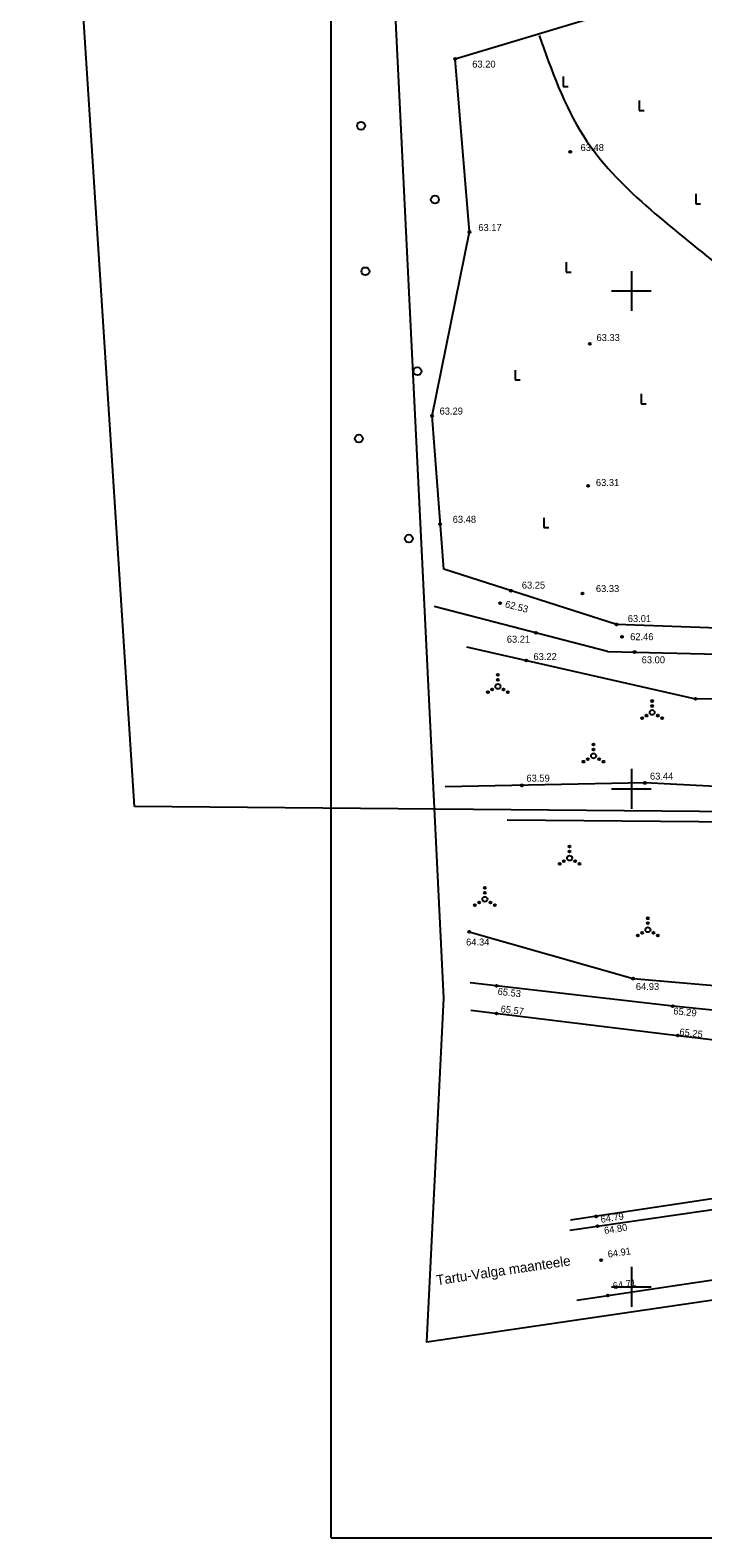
# Model space of a CAD drawing. Extents: x 639380 to 639558, y 6455525 to 6455766.
# Drawn here: x 639389.6 to 639457.2, y 6455524.8 to 6455676.2 of the extents above; entities that cross this region are included whole.
import ezdxf

# ---------------------------------------------------------------- set-up
doc = ezdxf.new("R2010")
doc.units = 0
for name, color, linetype in [('HALJASTUS', 7, 'Continuous'), ('HORISONTAAL', 7, 'Continuous'), ('KORGUS', 7, 'Continuous'), ('MOOTPIIR', 7, 'Continuous'), ('PIIR', 7, 'Continuous'), ('TEE', 7, 'Continuous'), ('VEEKOGU', 7, 'Continuous'), ('VORK', 7, 'Continuous'), ('VORMISTUS', 7, 'Continuous')]:
    doc.layers.add(name, color=color, linetype=linetype)

msp = doc.modelspace()

# ---------------------------------------------------------------- linework, layer by layer
at = {"layer": 'HALJASTUS'}
for p, q in [((639443.15, 6455671.52), (639443.15, 6455670.52)), ((639443.15, 6455670.52), (639443.65, 6455670.52)), ((639450.78, 6455669.12), (639450.78, 6455668.12)), ((639450.78, 6455668.12), (639451.28, 6455668.12)), ((639456.46, 6455659.74), (639456.46, 6455658.74)), ((639456.46, 6455658.74), (639456.96, 6455658.74)), ((639443.44, 6455652.89), (639443.44, 6455651.89)), ((639443.44, 6455651.89), (639443.94, 6455651.89)), ((639438.34, 6455642.06), (639438.34, 6455641.06)), ((639438.34, 6455641.06), (639438.84, 6455641.06)), ((639451, 6455639.66), (639451, 6455638.66)), ((639451, 6455638.66), (639451.5, 6455638.66)), ((639441.2, 6455627.23), (639441.2, 6455626.23)), ((639441.2, 6455626.23), (639441.7, 6455626.23)), ((639437.53, 6455596.9), (639504.97, 6455596.3))]:
    msp.add_line(p, q, dxfattribs=at)
for points in [[(639431.15, 6455622.05), (639429.98, 6455637.47), (639433.74, 6455655.92), (639432.32, 6455673.3), (639445.37, 6455677.23), (639460.99, 6455684.18), (639478.49, 6455686.89), (639475.53, 6455696.18)], [(639433.45, 6455614.26), (639456.45, 6455609.03), (639475.01, 6455609.4), (639489.13, 6455607.85), (639501.38, 6455609.72), (639505.13, 6455602.56), (639504.15, 6455599.31)], [(639504.15, 6455599.31), (639486.8, 6455599.62), (639468.79, 6455599.71), (639451.36, 6455600.59), (639431.3, 6455600.2)], [(639433.7, 6455585.63), (639450.18, 6455580.94), (639471.52, 6455579.13), (639487.72, 6455583.09), (639503.97, 6455586.23), (639508.66, 6455590.3)]]:
    msp.add_lwpolyline(points, dxfattribs=at)
for centre, radius in [((639422.85, 6455666.59), 0.4), ((639430.27, 6455659.17), 0.4), ((639423.29, 6455651.97), 0.4), ((639428.52, 6455641.93), 0.4), ((639422.63, 6455635.17), 0.4), ((639427.65, 6455625.13), 0.4), ((639436.6, 6455610.29), 0.25), ((639436.6, 6455611.44), 0.1), ((639436.6, 6455610.94), 0.1), ((639435.6, 6455609.72), 0.1), ((639436.03, 6455609.97), 0.1), ((639437.16, 6455609.97), 0.1), ((639437.6, 6455609.72), 0.1), ((639452.09, 6455608.82), 0.1), ((639451.53, 6455607.35), 0.1), ((639452.09, 6455607.67), 0.25), ((639452.09, 6455608.32), 0.1), ((639452.66, 6455607.35), 0.1), ((639451.09, 6455607.1), 0.1), ((639453.09, 6455607.1), 0.1), ((639446.2, 6455604.46), 0.1), ((639445.2, 6455602.73), 0.1), ((639445.64, 6455602.98), 0.1), ((639446.2, 6455603.31), 0.25), ((639446.2, 6455603.96), 0.1), ((639446.77, 6455602.98), 0.1), ((639447.2, 6455602.73), 0.1), ((639443.8, 6455594.2), 0.1), ((639443.8, 6455593.7), 0.1), ((639442.8, 6455592.48), 0.1), ((639443.23, 6455592.73), 0.1), ((639443.8, 6455593.05), 0.25), ((639444.36, 6455592.73), 0.1), ((639444.8, 6455592.48), 0.1), ((639435.29, 6455588.91), 0.25), ((639435.29, 6455590.06), 0.1), ((639435.29, 6455589.56), 0.1), ((639434.29, 6455588.33), 0.1), ((639434.72, 6455588.58), 0.1), ((639435.85, 6455588.58), 0.1), ((639436.29, 6455588.33), 0.1), ((639451.66, 6455587), 0.1), ((639451.66, 6455586.5), 0.1), ((639450.66, 6455585.28), 0.1), ((639451.09, 6455585.53), 0.1), ((639451.66, 6455585.85), 0.25), ((639452.22, 6455585.53), 0.1), ((639452.66, 6455585.28), 0.1)]:
    msp.add_circle(centre, radius, dxfattribs=at)
at = {"layer": 'HORISONTAAL'}
msp.add_spline([(639440.74, 6455675.66), (639445.18, 6455665.57), (639458.97, 6455652.34), (639476.28, 6455638.08), (639477.41, 6455637.47), (639493.64, 6455639.39), (639498.27, 6455626.9), (639504.01, 6455609.69)], degree=3, dxfattribs=at)
at = {"layer": 'KORGUS'}
for centre in [(639432.32, 6455673.3), (639443.87, 6455663.98), (639433.74, 6455655.92), (639445.84, 6455644.7), (639429.98, 6455637.47), (639445.65, 6455630.44), (639430.81, 6455626.57), (639437.89, 6455619.9), (639445.1, 6455619.61), (639436.82, 6455618.64), (639448.52, 6455616.52), (639440.42, 6455615.66), (639449.06, 6455615.27), (639450.33, 6455613.74), (639439.45, 6455612.9), (639456.45, 6455609.03), (639439.01, 6455600.35), (639451.36, 6455600.59), (639433.7, 6455585.63), (639436.45, 6455580.23), (639450.18, 6455580.94), (639436.45, 6455577.45), (639454.15, 6455578.18), (639454.67, 6455575.22), (639446.47, 6455557.07), (639446.6, 6455556.09), (639446.96, 6455552.67), (639447.64, 6455549.13)]:
    msp.add_circle(centre, 0.1, dxfattribs=at)
at = {"layer": 'MOOTPIIR'}
msp.add_lwpolyline([(639543.05, 6455561.1), (639429.45, 6455544.45), (639431.18, 6455578.98), (639426, 6455683.95), (639479.41, 6455703.56), (639502.59, 6455702.32), (639509.38, 6455646.08), (639513.02, 6455615.89), (639522.82, 6455575.28), (639539.97, 6455574.67)], close=True, dxfattribs=at)
at = {"layer": 'PIIR'}
for p, q in [((639400.1, 6455598.23), (639389.62, 6455760.52)), ((639504.98, 6455597.3), (639400.1, 6455598.23))]:
    msp.add_line(p, q, dxfattribs=at)
at = {"layer": 'TEE'}
for points in [[(639511, 6455573.37), (639507.21, 6455571.64), (639490.92, 6455573.35), (639474.42, 6455576.15), (639454.15, 6455578.18), (639433.82, 6455580.53)], [(639433.88, 6455577.76), (639454.67, 6455575.22), (639473.9, 6455572.96), (639481.14, 6455571.44), (639484.86, 6455568.15), (639483.35, 6455563.34), (639466.33, 6455560.08), (639443.88, 6455556.68)], [(639443.81, 6455555.68), (639468.12, 6455559.19), (639489.94, 6455562.22), (639511.22, 6455565.39), (639537.14, 6455569.69)], [(639444.51, 6455548.67), (639468.74, 6455552.26), (639491.17, 6455555.8), (639511.98, 6455558.82), (639539, 6455562.45)]]:
    msp.add_lwpolyline(points, dxfattribs=at)
at = {"layer": 'VEEKOGU'}
msp.add_line((639447.62, 6455613.8), (639430.18, 6455618.3), dxfattribs=at)
msp.add_lwpolyline([(639447.62, 6455613.8), (639469.86, 6455613.26), (639485.35, 6455612.8), (639500.63, 6455613.22), (639501.19, 6455613.85), (639500.02, 6455614.63), (639484.2, 6455615.3), (639469.88, 6455615.75), (639448.52, 6455616.52), (639431.15, 6455622.05)], dxfattribs=at)
at = {"layer": 'VORK'}
for p, q in [((639450, 6455652), (639450, 6455648)), ((639448, 6455650), (639452, 6455650)), ((639450, 6455602), (639450, 6455598)), ((639448, 6455600), (639452, 6455600)), ((639450, 6455552), (639450, 6455548)), ((639448, 6455550), (639452, 6455550))]:
    msp.add_line(p, q, dxfattribs=at)
at = {"layer": 'VORMISTUS'}
for p, q in [((639419.85, 6455618.89), (639419.85, 6455712.99)), ((639419.85, 6455524.79), (639419.85, 6455618.89)), ((639419.85, 6455524.79), (639558.35, 6455524.79))]:
    msp.add_line(p, q, dxfattribs=at)

# ---------------------------------------------------------------- texts
at = {"layer": 'KORGUS'}
for s, p in [('63.20', (639434.02, 6455672.43)), ('63.48', (639444.9, 6455664.05)), ('63.17', (639434.63, 6455656.02)), ('63.33', (639446.5, 6455644.97)), ('63.29', (639430.74, 6455637.59)), ('63.31', (639446.44, 6455630.41)), ('63.48', (639432.06, 6455626.72)), ('63.25', (639439, 6455620.11)), ('63.33', (639446.44, 6455619.76)), ('63.01', (639449.64, 6455616.75)), ('63.21', (639437.49, 6455614.68)), ('62.46', (639449.88, 6455614.93)), ('63.22', (639440.17, 6455612.93)), ('63.00', (639451.04, 6455612.61)), ('63.59', (639439.46, 6455600.72)), ('63.44', (639451.87, 6455600.93)), ('64.34', (639433.4, 6455584.27)), ('64.93', (639450.45, 6455579.8))]:
    msp.add_text(s, height=0.7, dxfattribs=at).set_placement(p)
for s, rotation, p in [('62.53', 345.5324, (639437.26, 6455618.25)), ('65.53', 353.4097, (639436.54, 6455579.33)), ('65.57', 353.0419, (639436.84, 6455577.57)), ('65.29', 354.2904, (639454.19, 6455577.36)), ('65.25', 353.2749, (639454.8, 6455575.26)), ('64.79', 8.6201, (639446.96, 6455556.41)), ('64.80', 8.1992, (639447.31, 6455555.3)), ('64.91', 8.7144, (639447.68, 6455552.91)), ('64.71', 8.4229, (639448.19, 6455549.73))]:
    msp.add_text(s, height=0.7, rotation=rotation, dxfattribs=at).set_placement(p)
at = {"layer": 'TEE'}
msp.add_text('Tartu-Valga maanteele', height=1, rotation=8.4229, dxfattribs=at).set_placement((639430.49, 6455550.16))

doc.saveas('drawing.dxf')
